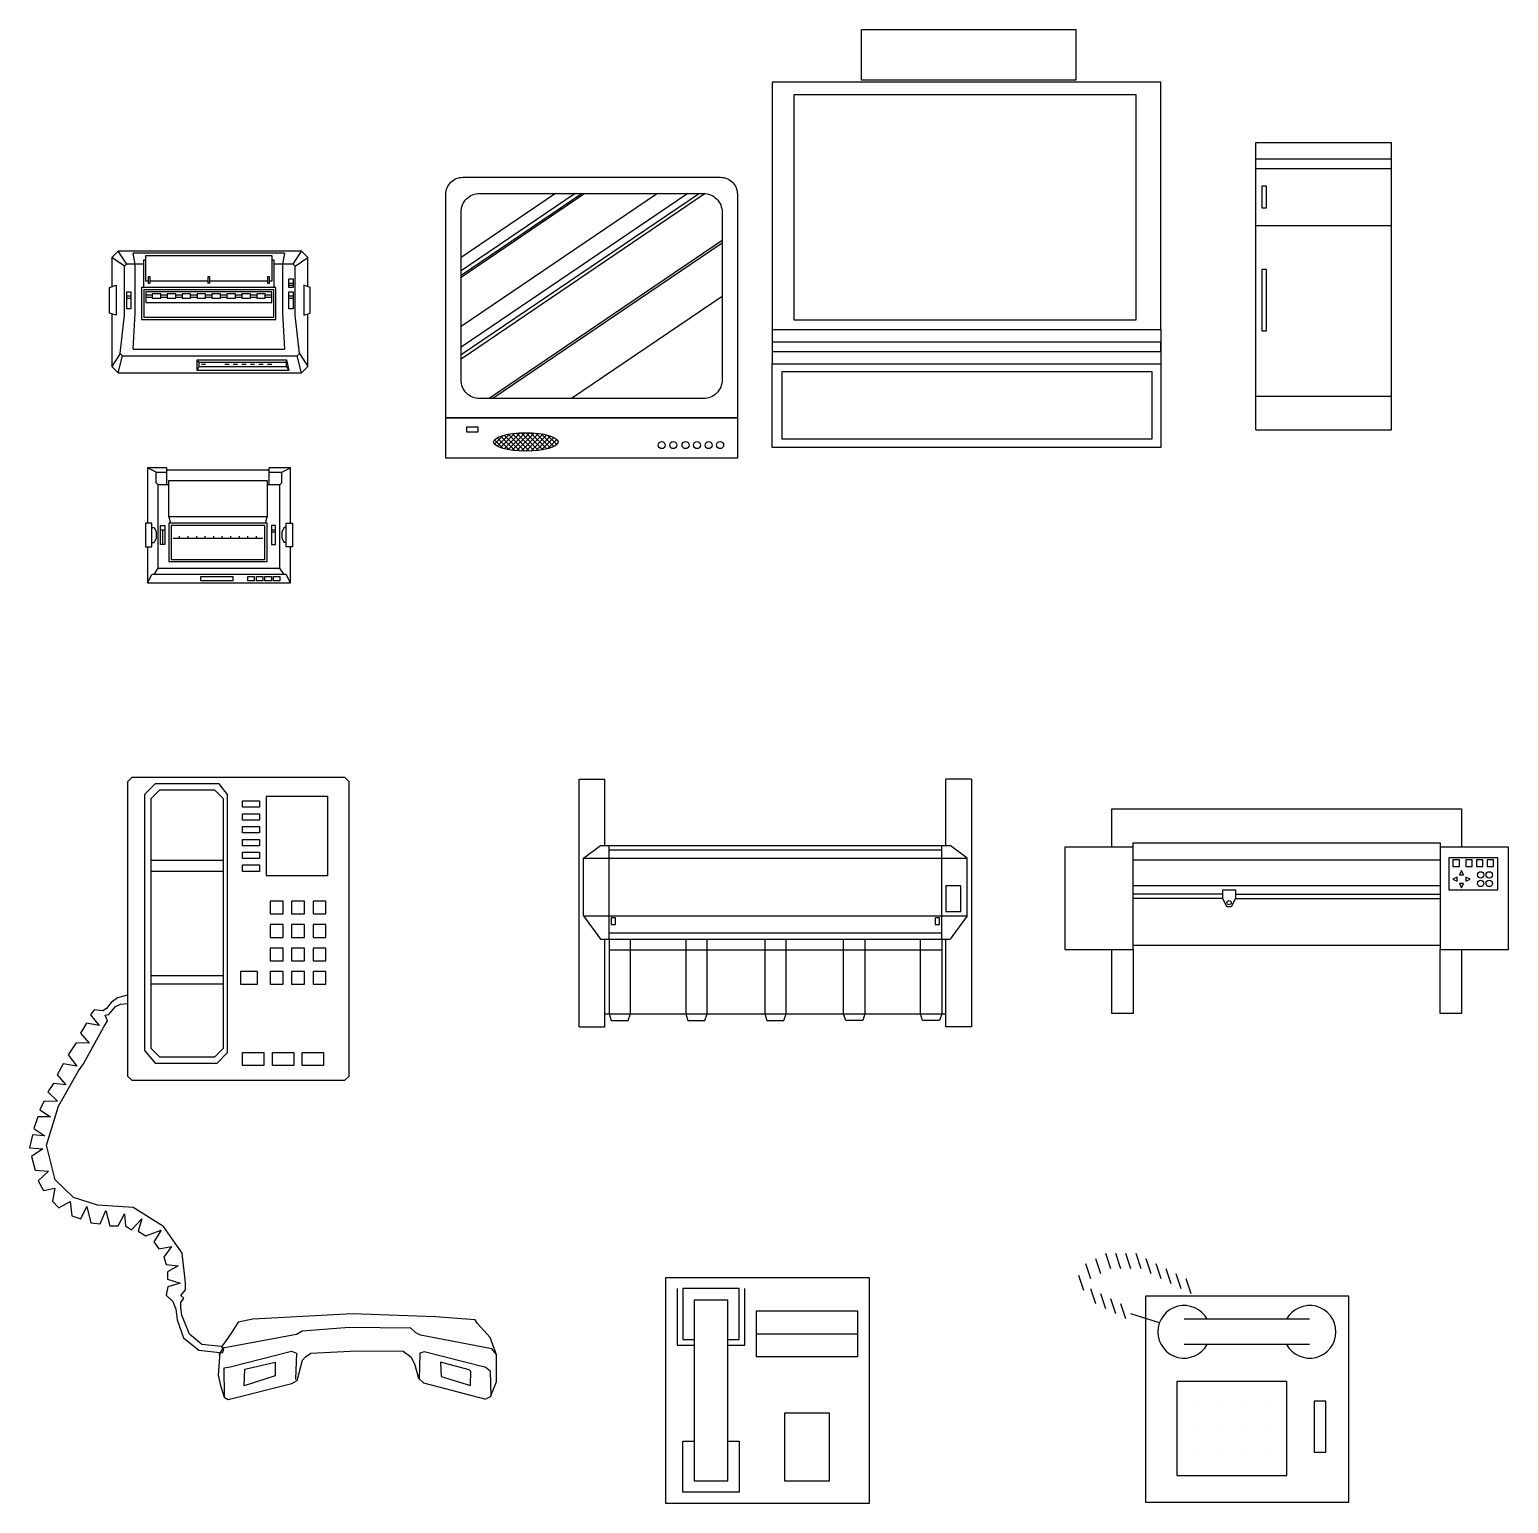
# Model space of a CAD drawing. Header units: millimetres. Extents: x 1474 to 2240, y 2278 to 2630.
# Drawn here: x 2229.889 to 2232.071, y 2606.579 to 2608.752 of the extents above; entities that cross this region are included whole.
import ezdxf

# ---------------------------------------------------------------- set-up
doc = ezdxf.new("R2010")
doc.units = ezdxf.units.MM
for name, color, linetype in [('2D', 7, 'Continuous'), ('JIAJU', 162, 'Continuous'), ('XS', 1, 'Continuous'), ('家居', 4, 'Continuous')]:
    doc.layers.add(name, color=color, linetype=linetype)

# ---------------------------------------------------------------- blocks, each defined once
blk = doc.blocks.new('王18')
at = {"layer": '家居', "color": 6}
for p, q in [((-758.1, -241.5), (-761.3, -244.6)), ((-761.3, -244.6), (-761.3, -461.7)), ((-600.9, -241.5), (-758.1, -241.5)), ((-740.8, -246.2), (-748.7, -254.1)), ((-693.6, -246.2), (-740.8, -246.2)), ((-687.4, -254.1), (-693.6, -246.2)), ((-597.7, -244.6), (-600.9, -241.5)), ((-597.7, -461.7), (-597.7, -244.6)), ((-748.7, -254.1), (-748.7, -442.8)), ((-737.7, -250.9), (-744, -257.2)), ((-744, -257.2), (-744, -441.2)), ((-696.8, -250.9), (-737.7, -250.9)), ((-690.5, -257.2), (-696.8, -250.9)), ((-690.5, -441.2), (-690.5, -257.2)), ((-687.4, -444.4), (-687.4, -254.1)), ((-676.3, -258.8), (-663.8, -258.8)), ((-676.3, -263.5), (-676.3, -258.8)), ((-663.8, -258.8), (-663.8, -263.5)), ((-613.4, -255.6), (-659, -255.6)), ((-659, -255.6), (-659, -313.8)), ((-613.4, -313.8), (-613.4, -255.6)), ((-663.8, -263.5), (-676.3, -263.5)), ((-676.3, -268.2), (-663.8, -268.2)), ((-676.3, -272.9), (-676.3, -268.2)), ((-663.8, -268.2), (-663.8, -272.9)), ((-663.8, -272.9), (-676.3, -272.9)), ((-676.3, -277.7), (-663.8, -277.7)), ((-676.3, -282.4), (-676.3, -277.7)), ((-663.8, -282.4), (-676.3, -282.4)), ((-663.8, -277.7), (-663.8, -282.4)), ((-676.3, -291.8), (-676.3, -287.1)), ((-676.3, -287.1), (-663.8, -287.1)), ((-663.8, -291.8), (-676.3, -291.8)), ((-663.8, -287.1), (-663.8, -291.8)), ((-690.5, -302.8), (-744, -302.8)), ((-676.3, -296.5), (-663.8, -296.5)), ((-676.3, -301.2), (-676.3, -296.5)), ((-663.8, -301.2), (-676.3, -301.2)), ((-663.8, -296.5), (-663.8, -301.2)), ((-690.5, -310.7), (-744, -310.7)), ((-676.3, -310.7), (-676.3, -306)), ((-676.3, -306), (-663.8, -306)), ((-663.8, -310.7), (-676.3, -310.7)), ((-663.8, -306), (-663.8, -310.7)), ((-659, -313.8), (-613.4, -313.8)), ((-646.5, -332.7), (-655.9, -332.7)), ((-655.9, -332.7), (-655.9, -342.1)), ((-646.5, -342.1), (-646.5, -332.7)), ((-630.7, -332.7), (-640.2, -332.7)), ((-640.2, -332.7), (-640.2, -342.1)), ((-630.7, -342.1), (-630.7, -332.7)), ((-615, -332.7), (-624.4, -332.7)), ((-624.4, -332.7), (-624.4, -342.1)), ((-615, -342.1), (-615, -332.7)), ((-655.9, -342.1), (-646.5, -342.1)), ((-640.2, -342.1), (-630.7, -342.1)), ((-624.4, -342.1), (-615, -342.1)), ((-646.5, -350), (-655.9, -350)), ((-655.9, -350), (-655.9, -359.4)), ((-655.9, -359.4), (-646.5, -359.4)), ((-646.5, -359.4), (-646.5, -350)), ((-630.7, -350), (-640.2, -350)), ((-640.2, -350), (-640.2, -359.4)), ((-640.2, -359.4), (-630.7, -359.4)), ((-630.7, -359.4), (-630.7, -350)), ((-615, -350), (-624.4, -350)), ((-624.4, -350), (-624.4, -359.4)), ((-624.4, -359.4), (-615, -359.4)), ((-615, -359.4), (-615, -350)), ((-646.5, -367.3), (-655.9, -367.3)), ((-655.9, -367.3), (-655.9, -376.7)), ((-646.5, -376.7), (-646.5, -367.3)), ((-630.7, -367.3), (-640.2, -367.3)), ((-640.2, -367.3), (-640.2, -376.7)), ((-630.7, -376.7), (-630.7, -367.3)), ((-615, -367.3), (-624.4, -367.3)), ((-624.4, -367.3), (-624.4, -376.7)), ((-615, -376.7), (-615, -367.3)), ((-655.9, -376.7), (-646.5, -376.7)), ((-640.2, -376.7), (-630.7, -376.7)), ((-624.4, -376.7), (-615, -376.7)), ((-690.5, -387.7), (-744, -387.7)), ((-665.3, -384.6), (-677.9, -384.6)), ((-677.9, -384.6), (-677.9, -394)), ((-665.3, -394), (-665.3, -384.6)), ((-646.5, -384.6), (-655.9, -384.6)), ((-655.9, -384.6), (-655.9, -394)), ((-646.5, -394), (-646.5, -384.6)), ((-630.7, -384.6), (-640.2, -384.6)), ((-640.2, -384.6), (-640.2, -394)), ((-630.7, -394), (-630.7, -384.6)), ((-615, -384.6), (-624.4, -384.6)), ((-624.4, -384.6), (-624.4, -394)), ((-615, -394), (-615, -384.6)), ((-761.3, -401.9), (-768.6, -404)), ((-690.5, -394), (-744, -394)), ((-677.9, -394), (-665.3, -394)), ((-655.9, -394), (-646.5, -394)), ((-640.2, -394), (-630.7, -394)), ((-624.4, -394), (-615, -394)), ((-785.8, -412.8), (-788.5, -416.5)), ((-779.4, -413.5), (-785.8, -412.8)), ((-776.7, -411.8), (-779.4, -413.5)), ((-773.3, -407.4), (-776.7, -411.8)), ((-775, -416.2), (-770.2, -410.4)), ((-768.6, -404), (-773.3, -407.4)), ((-770.2, -410.4), (-766.5, -408.7)), ((-766.5, -408.7), (-761.3, -408.2)), ((-791.5, -422.6), (-795.9, -430)), ((-793.6, -452.7), (-778.7, -425.3)), ((-782.1, -424.3), (-791.5, -422.6)), ((-788.5, -416.5), (-782.1, -424.3)), ((-778.7, -425.3), (-776, -420.9)), ((-777.7, -416.8), (-775, -416.2)), ((-776, -420.9), (-777.7, -416.8)), ((-795.9, -430), (-789.5, -437.5)), ((-799, -437.1), (-805.1, -445.9)), ((-805.1, -445.9), (-798.6, -454.4)), ((-789.5, -437.5), (-799, -437.1)), ((-748.7, -442.8), (-740.8, -452.2)), ((-744, -441.2), (-737.7, -447.5)), ((-696.8, -447.5), (-690.5, -441.2)), ((-695.2, -452.2), (-687.4, -444.4)), ((-676.3, -444.4), (-660.6, -444.4)), ((-676.3, -453.8), (-676.3, -444.4)), ((-660.6, -444.4), (-660.6, -453.8)), ((-654.3, -453.8), (-654.3, -444.4)), ((-654.3, -444.4), (-638.6, -444.4)), ((-638.6, -444.4), (-638.6, -453.8)), ((-632.3, -453.8), (-632.3, -444.4)), ((-632.3, -444.4), (-616.6, -444.4)), ((-616.6, -444.4), (-616.6, -453.8)), ((-808.8, -452.7), (-813.2, -460.8)), ((-812.2, -483.8), (-797.3, -457.8)), ((-798.6, -454.4), (-808.8, -452.7)), ((-797.3, -457.8), (-793.6, -452.7)), ((-740.8, -452.2), (-695.2, -452.2)), ((-737.7, -447.5), (-696.8, -447.5)), ((-660.6, -453.8), (-676.3, -453.8)), ((-638.6, -453.8), (-654.3, -453.8)), ((-616.6, -453.8), (-632.3, -453.8)), ((-815.9, -467.2), (-819.9, -473.3)), ((-806.7, -468.2), (-815.9, -467.2)), ((-813.2, -460.8), (-806.7, -468.2)), ((-761.3, -461.7), (-758.1, -464.8)), ((-758.1, -464.8), (-600.9, -464.8)), ((-600.9, -464.8), (-597.7, -461.7)), ((-819.9, -473.3), (-812.8, -480.1)), ((-823, -480.4), (-826, -486.5)), ((-826, -486.5), (-817.9, -491.6)), ((-812.8, -480.1), (-823, -480.4)), ((-820.9, -512.5), (-812.2, -483.8)), ((-827.4, -491.6), (-830.4, -500.4)), ((-830.4, -500.4), (-822.3, -505.8)), ((-817.9, -491.6), (-827.4, -491.6)), ((-831.4, -505.1), (-833.4, -514.6)), ((-822.3, -505.8), (-831.4, -505.1)), ((-814.5, -538.2), (-820.9, -512.5)), ((-833.4, -514.6), (-823.6, -515.2)), ((-823.6, -515.2), (-832.1, -521)), ((-832.1, -521), (-829.4, -531.1)), ((-829.4, -531.1), (-819.6, -531.8)), ((-819.6, -531.8), (-827, -538.9)), ((-827, -538.9), (-823.3, -546)), ((-823.3, -546), (-814.9, -544.3)), ((-814.9, -544.3), (-816.5, -553.8)), ((-801, -551.1), (-814.5, -538.2)), ((-816.5, -553.8), (-811.8, -558.9)), ((-811.8, -558.9), (-803.4, -554.1)), ((-803.4, -554.1), (-802.4, -564.6)), ((-783.4, -556.8), (-801, -551.1)), ((-802.4, -564.6), (-795.6, -567)), ((-795.6, -567), (-791.2, -557.9)), ((-791.2, -557.9), (-788.2, -570)), ((-757.1, -558.5), (-783.4, -556.8)), ((-781.4, -570.7), (-777.3, -560.9)), ((-777.3, -560.9), (-774.3, -572.1)), ((-768.2, -572.1), (-763.5, -563.3)), ((-763.5, -563.3), (-762.8, -572.1)), ((-758.4, -575.1), (-750.6, -567)), ((-734.8, -572.7), (-757.1, -558.5)), ((-750.6, -567), (-753.4, -576.1)), ((-788.2, -570), (-781.4, -570.7)), ((-774.3, -572.1), (-768.2, -572.1)), ((-762.8, -572.1), (-758.4, -575.1)), ((-753.4, -576.1), (-747.6, -579.5)), ((-747.6, -579.5), (-736.5, -575.4)), ((-736.5, -575.4), (-741.9, -583.9)), ((-720.9, -592.3), (-734.8, -572.7)), ((-741.9, -583.9), (-738.1, -589)), ((-738.1, -589), (-728.7, -587.3)), ((-728.7, -587.3), (-734.4, -595.1)), ((-734.4, -595.1), (-732.7, -600.5)), ((-718.5, -614), (-720.9, -592.3)), ((-732.7, -600.5), (-723.9, -601.5)), ((-723.9, -601.5), (-731.7, -605.9)), ((-731.7, -605.9), (-731.7, -611.3)), ((-731.4, -617), (-732.7, -623.1)), ((-731.7, -611.3), (-722.3, -614.3)), ((-722.3, -614.3), (-731.4, -617)), ((-721.9, -623.5), (-718.5, -619.4)), ((-718.5, -619.4), (-718.5, -614)), ((-732.7, -623.1), (-727.7, -627.9)), ((-727.7, -627.9), (-725.6, -633.6)), ((-719.6, -625.5), (-721.9, -623.5)), ((-721.9, -628.5), (-719.6, -625.5)), ((-721.9, -632.2), (-721.9, -628.5)), ((-721.2, -638), (-721.9, -632.2)), ((-725.6, -633.6), (-724.6, -641.4)), ((-724.6, -641.4), (-719.9, -654.6)), ((-715.5, -651.9), (-721.2, -638)), ((-679.5, -643.1), (-684.3, -650.6)), ((-668.9, -640.9), (-679.5, -643.1)), ((-650.1, -640), (-668.9, -640.9)), ((-595.6, -637), (-650.1, -640)), ((-534.2, -639.2), (-595.6, -637)), ((-504.8, -641.4), (-534.2, -639.2)), ((-503, -644), (-504.8, -641.4)), ((-706.4, -659.6), (-715.5, -651.9)), ((-636.5, -652.3), (-690.9, -662.4)), ((-684.3, -650.6), (-689.1, -657.6)), ((-632.5, -649.7), (-636.5, -652.3)), ((-597.4, -647.1), (-632.5, -649.7)), ((-552.2, -647.5), (-597.4, -647.1)), ((-548.7, -651), (-552.2, -647.5)), ((-545.2, -652.8), (-548.7, -651)), ((-492.5, -662.9), (-545.2, -652.8)), ((-493.8, -654.5), (-503, -644)), ((-719.9, -654.6), (-708.7, -663.7)), ((-708.7, -663.7), (-690.8, -665.7)), ((-692.2, -661), (-706.4, -659.6)), ((-690.9, -662.4), (-693.9, -667.3)), ((-689.1, -657.6), (-692.2, -661.6)), ((-690.2, -662.7), (-692.2, -661)), ((-690.8, -665.7), (-690.2, -662.7)), ((-685.6, -676), (-640.4, -664.6)), ((-640.4, -664.6), (-636.5, -665.9)), ((-625.9, -665.9), (-592.1, -664.2)), ((-592.1, -664.2), (-557.9, -664.6)), ((-557.9, -664.6), (-552.2, -668.6)), ((-542.5, -665.1), (-545.6, -665.9)), ((-496.9, -676.5), (-542.5, -665.1)), ((-489, -667.3), (-493.8, -654.5)), ((-489.4, -666.8), (-492.5, -662.9)), ((-693.1, -665.5), (-694.4, -682.2)), ((-690, -676.9), (-685.6, -676)), ((-674.6, -677.8), (-652.3, -672.5)), ((-652.3, -672.5), (-652.3, -682.6)), ((-636.5, -665.9), (-637.3, -685.3)), ((-636, -686.1), (-632.1, -671.2)), ((-632.1, -671.2), (-629.9, -668.6)), ((-629.9, -668.6), (-625.9, -665.9)), ((-552.2, -668.6), (-549.6, -673.9)), ((-549.6, -673.9), (-546.5, -684.4)), ((-545.6, -665.9), (-546.1, -685.3)), ((-509.2, -678.2), (-530.3, -672.5)), ((-530.3, -672.5), (-529.8, -683.1)), ((-489, -687), (-489, -667.3)), ((-694.4, -682.2), (-692.6, -689.7)), ((-689.6, -698), (-690, -676.9)), ((-675.1, -690.1), (-674.6, -677.8)), ((-652.3, -682.6), (-675.1, -690.1)), ((-640, -688.3), (-636, -686.1)), ((-546.5, -684.4), (-543, -687.9)), ((-529.8, -683.1), (-508.3, -689.7)), ((-507.9, -679.6), (-509.2, -678.2)), ((-508.3, -689.7), (-507.9, -679.6)), ((-493.4, -679.6), (-496.9, -676.5)), ((-493, -698), (-493.4, -679.6)), ((-493.4, -698), (-489, -687)), ((-692.6, -689.7), (-690, -698.4)), ((-686.9, -700.2), (-640, -688.3)), ((-543, -687.9), (-496.9, -699.8)), ((-496.5, -699.3), (-493.4, -698)), ((-690, -698.4), (-686.9, -700.2))]:
    blk.add_line(p, q, dxfattribs=at)
blk = doc.blocks.new('A$C74CB3EF8')
at = {"color": 1}
for p, q in [((263.4, 1232.6), (895.4, 1232.6)), ((263.4, 1083.2), (263.4, 1232.6)), ((895.4, 1232.6), (895.4, 1083.2)), ((0, 1077.5), (0, 348)), ((1146.2, 1077.5), (0, 1077.5)), ((895.4, 1083.2), (263.4, 1083.2)), ((1146.2, 348), (1146.2, 1077.5)), ((0, 348), (1146.2, 348)), ((0, 348), (0, 246.4)), ((1146.2, 311), (0, 311)), ((0, 311), (0, 283.3)), ((1146.2, 348), (1146.2, 246.4)), ((1146.2, 283.3), (1146.2, 311)), ((0, 283.3), (1146.2, 283.3)), ((0, 246.4), (1146.2, 246.4)), ((0, 0), (0, 246.4)), ((1146.2, 246.4), (1146.2, 0)), ((1146.2, 0), (0, 0))]:
    blk.add_line(p, q, dxfattribs=at)
at = {"color": 8}
for p, q in [((64.7, 375.7), (64.7, 1040.6)), ((64.7, 1040.6), (1072.3, 1040.6)), ((1072.3, 1040.6), (1072.3, 375.7)), ((1072.3, 375.7), (64.7, 375.7)), ((29, 224.5), (1119.6, 224.5)), ((29, 24.2), (29, 224.5)), ((1119.6, 224.5), (1119.6, 24.2)), ((1119.6, 24.2), (29, 24.2))]:
    blk.add_line(p, q, dxfattribs=at)
blk = doc.blocks.new('王13')
at = {"layer": '家居'}
for p, q in [((-1572.1, 184.9), (-1591, 166)), ((-1031.1, 184.9), (-1572.1, 184.9)), ((-1546.9, 147.1), (-1572.1, 184.9)), ((-1081.4, 178.6), (-1528.1, 178.6)), ((-1521.8, 147.1), (-1528.1, 178.6)), ((-1081.4, 178.6), (-1087.7, 147.1)), ((-1056.2, 147.1), (-1031.1, 184.9)), ((-1031.1, 184.9), (-1012.2, 166)), ((-1553.2, 140.8), (-1591, 166)), ((-1591, 166), (-1591, 80)), ((-1546.9, 147.1), (-1553.2, 140.8)), ((-1553.2, -3.8), (-1553.2, 140.8)), ((-1496.6, 147.1), (-1546.9, 147.1)), ((-1521.8, 2.4), (-1521.8, 147.1)), ((-1496.6, 159.7), (-1490.3, 159.7)), ((-1496.6, 77.9), (-1496.6, 159.7)), ((-1119.1, 159.7), (-1112.9, 159.7)), ((-1112.9, 159.7), (-1112.9, 77.9)), ((-1056.2, 147.1), (-1112.9, 147.1)), ((-1087.7, 147.1), (-1087.7, 2.4)), ((-1056.2, 147.1), (-1049.9, 140.8)), ((-1049.9, 140.8), (-1012.2, 166)), ((-1049.9, -3.8), (-1049.9, 140.8)), ((-1012.2, 80), (-1012.2, 166)), ((-1597.3, 77.9), (-1578.4, 84.2)), ((-1597.3, 2.4), (-1597.3, 77.9)), ((-1578.4, 84.2), (-1578.4, -3.8)), ((-1106.6, 77.9), (-1502.9, 77.9)), ((-1502.9, 77.9), (-1502.9, -16.4)), ((-1119.1, 65.4), (-1490.3, 65.4)), ((-1490.3, 65.4), (-1490.3, 33.9)), ((-1119.1, 33.9), (-1119.1, 65.4)), ((-1106.6, -16.4), (-1106.6, 77.9)), ((-1005.9, 77.9), (-1024.8, 84.2)), ((-1024.8, 84.2), (-1024.8, -3.8)), ((-1005.9, 2.4), (-1005.9, 77.9)), ((-1578.4, -3.8), (-1597.3, 2.4)), ((-1591, 0.3), (-1591, -154.8)), ((-1528.1, -104.5), (-1521.8, 2.4)), ((-1490.3, 33.9), (-1119.1, 33.9)), ((-1087.7, 2.4), (-1081.4, -104.5)), ((-1024.8, -3.8), (-1005.9, 2.4)), ((-1012.2, -154.8), (-1012.2, 0.3)), ((-1565.8, -117.1), (-1553.2, -3.8)), ((-1502.9, -16.4), (-1106.6, -16.4)), ((-1037.4, -117.1), (-1049.9, -3.8)), ((-1565.8, -117.1), (-1591, -154.8)), ((-1572.1, -173.7), (-1559.5, -123.4)), ((-1565.8, -117.1), (-1559.5, -123.4)), ((-1559.5, -123.4), (-1043.7, -123.4)), ((-1528.1, -104.5), (-1081.4, -104.5)), ((-1037.4, -117.1), (-1043.7, -123.4)), ((-1031.1, -173.7), (-1043.7, -123.4)), ((-1037.4, -117.1), (-1012.2, -154.8)), ((-1572.1, -173.7), (-1591, -154.8)), ((-1572.1, -173.7), (-1031.1, -173.7)), ((-1339.3, -167.4), (-1339.3, -136)), ((-1339.3, -136), (-1075.1, -136)), ((-1068.8, -167.4), (-1339.3, -167.4)), ((-1075.1, -136), (-1068.8, -167.4)), ((-1031.1, -173.7), (-1012.2, -154.8))]:
    blk.add_line(p, q, dxfattribs=at)
at = {"layer": '家居', "color": 6}
for p, q in [((-1490.3, 172.3), (-1119.1, 172.3)), ((-1490.3, 96.8), (-1490.3, 172.3)), ((-1119.1, 172.3), (-1119.1, 96.8)), ((-1484, 96.8), (-1490.3, 96.8)), ((-1477.7, 109.4), (-1484, 109.4)), ((-1484, 109.4), (-1484, 90.5)), ((-1484, 90.5), (-1477.7, 90.5)), ((-1477.7, 90.5), (-1477.7, 109.4)), ((-1307.9, 96.8), (-1477.7, 96.8)), ((-1301.6, 109.4), (-1307.9, 109.4)), ((-1307.9, 109.4), (-1307.9, 90.5)), ((-1301.6, 90.5), (-1307.9, 90.5)), ((-1301.6, 90.5), (-1301.6, 109.4)), ((-1131.7, 96.8), (-1301.6, 96.8)), ((-1125.4, 109.4), (-1131.7, 109.4)), ((-1131.7, 109.4), (-1131.7, 90.5)), ((-1131.7, 90.5), (-1125.4, 90.5)), ((-1125.4, 90.5), (-1125.4, 109.4)), ((-1119.1, 96.8), (-1125.4, 96.8)), ((-1068.8, 103.1), (-1056.2, 103.1)), ((-1068.8, 77.9), (-1068.8, 103.1)), ((-1068.8, 90.5), (-1056.2, 90.5)), ((-1056.2, 103.1), (-1056.2, 77.9)), ((-1546.9, 65.4), (-1534.4, 65.4)), ((-1546.9, 15), (-1546.9, 65.4)), ((-1546.9, 52.8), (-1534.4, 52.8)), ((-1546.9, 46.5), (-1534.4, 46.5)), ((-1534.4, 65.4), (-1534.4, 15)), ((-1496.6, 71.6), (-1112.9, 71.6)), ((-1496.6, 71.6), (-1496.6, -10.1)), ((-1490.3, 55.9), (-1471.4, 55.9)), ((-1490.3, 49.6), (-1471.4, 49.6)), ((-1446.3, 59.1), (-1471.4, 59.1)), ((-1471.4, 59.1), (-1471.4, 46.5)), ((-1471.4, 46.5), (-1446.3, 46.5)), ((-1446.3, 46.5), (-1446.3, 59.1)), ((-1446.3, 55.9), (-1427.4, 55.9)), ((-1446.3, 49.6), (-1427.4, 49.6)), ((-1427.4, 59.1), (-1427.4, 46.5)), ((-1402.2, 59.1), (-1427.4, 59.1)), ((-1427.4, 46.5), (-1402.2, 46.5)), ((-1402.2, 46.5), (-1402.2, 59.1)), ((-1402.2, 55.9), (-1383.4, 55.9)), ((-1402.2, 49.6), (-1383.4, 49.6)), ((-1358.2, 59.1), (-1383.4, 59.1)), ((-1383.4, 59.1), (-1383.4, 46.5)), ((-1383.4, 46.5), (-1358.2, 46.5)), ((-1358.2, 46.5), (-1358.2, 59.1)), ((-1358.2, 55.9), (-1339.3, 55.9)), ((-1358.2, 49.6), (-1339.3, 49.6)), ((-1314.2, 59.1), (-1339.3, 59.1)), ((-1339.3, 59.1), (-1339.3, 46.5)), ((-1339.3, 46.5), (-1314.2, 46.5)), ((-1314.2, 46.5), (-1314.2, 59.1)), ((-1314.2, 55.9), (-1295.3, 55.9)), ((-1314.2, 49.6), (-1295.3, 49.6)), ((-1270.1, 59.1), (-1295.3, 59.1)), ((-1295.3, 59.1), (-1295.3, 46.5)), ((-1295.3, 46.5), (-1270.1, 46.5)), ((-1270.1, 46.5), (-1270.1, 59.1)), ((-1270.1, 55.9), (-1251.3, 55.9)), ((-1270.1, 49.6), (-1251.3, 49.6)), ((-1226.1, 59.1), (-1251.3, 59.1)), ((-1251.3, 59.1), (-1251.3, 46.5)), ((-1251.3, 46.5), (-1226.1, 46.5)), ((-1226.1, 46.5), (-1226.1, 59.1)), ((-1226.1, 55.9), (-1207.2, 55.9)), ((-1226.1, 49.6), (-1207.2, 49.6)), ((-1182.1, 59.1), (-1207.2, 59.1)), ((-1207.2, 59.1), (-1207.2, 46.5)), ((-1207.2, 46.5), (-1182.1, 46.5)), ((-1182.1, 46.5), (-1182.1, 59.1)), ((-1182.1, 55.9), (-1163.2, 55.9)), ((-1182.1, 49.6), (-1163.2, 49.6)), ((-1163.2, 59.1), (-1163.2, 46.5)), ((-1138, 59.1), (-1163.2, 59.1)), ((-1163.2, 46.5), (-1138, 46.5)), ((-1138, 46.5), (-1138, 59.1)), ((-1138, 55.9), (-1119.1, 55.9)), ((-1138, 49.6), (-1119.1, 49.6)), ((-1112.9, -10.1), (-1112.9, 71.6)), ((-1068.8, 84.2), (-1056.2, 84.2)), ((-1056.2, 77.9), (-1068.8, 77.9)), ((-1068.8, 65.4), (-1056.2, 65.4)), ((-1068.8, 15), (-1068.8, 65.4)), ((-1068.8, 52.8), (-1056.2, 52.8)), ((-1068.8, 46.5), (-1056.2, 46.5)), ((-1056.2, 65.4), (-1056.2, 15)), ((-1534.4, 15), (-1546.9, 15)), ((-1056.2, 15), (-1068.8, 15)), ((-1496.6, -10.1), (-1112.9, -10.1)), ((-1333, -142.3), (-1339.3, -136)), ((-1339.3, -167.4), (-1333, -154.8)), ((-1333, -154.8), (-1333, -142.3)), ((-1333, -142.3), (-1075.1, -142.3)), ((-1333, -154.8), (-1075.1, -154.8)), ((-1326.7, -148.5), (-1314.2, -148.5)), ((-1257.5, -148.5), (-1245, -148.5)), ((-1232.4, -148.5), (-1219.8, -148.5)), ((-1207.2, -148.5), (-1194.6, -148.5)), ((-1182.1, -148.5), (-1169.5, -148.5)), ((-1156.9, -148.5), (-1144.3, -148.5)), ((-1131.7, -148.5), (-1119.1, -148.5)), ((-1075.1, -154.8), (-1075.1, -136)), ((-1075.1, -154.8), (-1068.8, -167.4))]:
    blk.add_line(p, q, dxfattribs=at)
blk = doc.blocks.new('A$C732A34EA')
at = {"ltscale": 0.2}
h = blk.add_hatch(dxfattribs=at)
h.set_pattern_fill('ANSI37', color=8, scale=80, style=0)
h.set_pattern_definition([(45, (-69262.845, 14075.649), (-7.0710678, 7.0710678), []), (135, (-69262.845, 14075.649), (-7.0710678, -7.0710678), [])])
edge = h.paths.add_edge_path()
edge.add_ellipse((235.9, 47.9), major_axis=(-95, 0), ratio=0.285544, start_angle=0, end_angle=360)
at = {"color": 8, "ltscale": 0.2}
for p, q in [((747.8, 780.8), (45, 304.6)), ((714.1, 780.8), (45, 327.4)), ((623.9, 780.8), (45, 388.5)), ((410.5, 780.8), (45, 533.1)), ((402.4, 780.8), (45, 538.6)), ((381.5, 780.8), (45, 552.8)), ((323.6, 780.8), (45, 592)), ((765.3, 780.5), (45, 292.5)), ((815, 641.7), (127.4, 175.8)), ((815, 634), (138.7, 175.8)), ((815, 476.7), (370.9, 175.8))]:
    blk.add_line(p, q, dxfattribs=at)
at = {"color": 1}
for p, q in [((0, 118.5), (856.5, 118.5)), ((0, 0), (0, 118.5)), ((860, 118.5), (860, 0)), ((860, 0), (0, 0))]:
    blk.add_line(p, q, dxfattribs=at)
for points in [[(50, 828.5), (810, 828.5, -0.414214), (860, 778.5), (860, 118.5), (0, 118.5), (0, 778.5, -0.414214)], [(100, 780.8), (760, 780.8, -0.414214), (815, 725.8), (815, 230.8, -0.414214), (760, 175.8), (100, 175.8, -0.414214), (45, 230.8), (45, 725.8, -0.414214)]]:
    blk.add_lwpolyline(points, format="xyb", close=True, dxfattribs=at)
blk.add_lwpolyline([(62.4, 92.9), (94.5, 92.9), (94.5, 76.9), (62.4, 76.9)], close=True, dxfattribs=at)
at = {"color": 1, "ltscale": 0.2}
for centre in [(636.9, 38.6), (670.9, 38.6), (707.1, 38.6), (741.1, 38.6), (775.1, 38.6), (809.1, 38.6)]:
    blk.add_circle(centre, 10.4, dxfattribs=at)
blk.add_ellipse((235.9, 47.9), major_axis=(-95, 0), ratio=0.285544, dxfattribs=at)
blk = doc.blocks.new('王14')
at = {"layer": '家居', "color": 2}
for p, q in [((-999.4, 759.4), (-999.4, 1489.2)), ((-999.4, 1489.2), (-924, 1489.2)), ((-924, 1294.1), (-924, 1489.2)), ((158.1, 1489.2), (82.6, 1489.2)), ((82.6, 1294.1), (82.6, 1489.2)), ((158.1, 1489.2), (158.1, 759.4)), ((-986.9, 1256.4), (-936.5, 1294.1)), ((-936.5, 1294.1), (95.2, 1294.1)), ((-911.4, 1017.3), (-911.4, 1294.1)), ((70, 1017.3), (70, 1294.1)), ((145.5, 1256.4), (95.2, 1294.1)), ((-986.9, 1256.4), (145.5, 1256.4)), ((-986.9, 1086.5), (-986.9, 1256.4)), ((145.5, 1086.5), (145.5, 1256.4)), ((-986.9, 1086.5), (145.5, 1086.5)), ((-986.9, 1086.5), (-936.5, 1017.3)), ((145.5, 1086.5), (95.2, 1017.3)), ((-936.5, 1017.3), (95.2, 1017.3)), ((-924, 759.4), (-924, 1017.3)), ((-911.4, 1017.3), (-911.4, 797.1)), ((-848.5, 797.1), (-848.5, 1017.3)), ((-684.9, 1017.3), (-684.9, 797.1)), ((-622, 797.1), (-622, 1017.3)), ((-452.1, 1017.3), (-452.1, 797.1)), ((-389.2, 797.1), (-389.2, 1017.3)), ((-219.4, 797.1), (-219.4, 1017.3)), ((-156.4, 1017.3), (-156.4, 797.1)), ((7.1, 797.1), (7.1, 1017.3)), ((70, 1017.3), (70, 797.1)), ((82.6, 759.4), (82.6, 1017.3)), ((-911.4, 985.9), (70, 985.9)), ((-924, 797.1), (82.6, 797.1)), ((-911.4, 797.1), (-905.1, 778.3)), ((-854.7, 778.3), (-848.5, 797.1)), ((-684.9, 797.1), (-678.6, 778.3)), ((-628.3, 778.3), (-622, 797.1)), ((-452.1, 797.1), (-445.8, 778.3)), ((-395.5, 778.3), (-389.2, 797.1)), ((-213.1, 778.3), (-219.4, 797.1)), ((-156.4, 797.1), (-162.7, 778.3)), ((13.4, 778.3), (7.1, 797.1)), ((70, 797.1), (63.7, 778.3)), ((-999.4, 759.4), (-924, 759.4)), ((-905.1, 778.3), (-854.7, 778.3)), ((-678.6, 778.3), (-628.3, 778.3)), ((-445.8, 778.3), (-395.5, 778.3)), ((-162.7, 778.3), (-213.1, 778.3)), ((63.7, 778.3), (13.4, 778.3)), ((158.1, 759.4), (82.6, 759.4))]:
    blk.add_line(p, q, dxfattribs=at)
at = {"layer": '家居', "color": 6}
for p, q in [((-911.4, 1281.5), (70, 1281.5)), ((126.7, 1174.6), (82.6, 1174.6)), ((82.6, 1174.6), (82.6, 1099.1)), ((126.7, 1099.1), (126.7, 1174.6)), ((82.6, 1099.1), (126.7, 1099.1)), ((-892.5, 1080.2), (-905.1, 1080.2)), ((-905.1, 1080.2), (-905.1, 1061.4)), ((-905.1, 1061.4), (-892.5, 1061.4)), ((-892.5, 1061.4), (-892.5, 1080.2)), ((63.7, 1080.2), (51.2, 1080.2)), ((51.2, 1080.2), (51.2, 1061.4)), ((51.2, 1061.4), (63.7, 1061.4)), ((63.7, 1061.4), (63.7, 1080.2)), ((-911.4, 1036.2), (70, 1036.2))]:
    blk.add_line(p, q, dxfattribs=at)
blk = doc.blocks.new('王15')
at = {"layer": '家居', "color": 2}
for p, q in [((-200.1, 386.2), (831.7, 386.2)), ((-200.1, 272.9), (-200.1, 386.2)), ((831.7, 386.2), (831.7, 272.9)), ((-338.5, 272.9), (-338.5, -29.1)), ((-137.2, 272.9), (-338.5, 272.9)), ((-137.2, 285.5), (768.7, 285.5)), ((-137.2, 272.9), (-137.2, 285.5)), ((-137.2, -29.1), (-137.2, 272.9)), ((768.7, 285.5), (768.7, 272.9)), ((768.7, 272.9), (768.7, -29.1)), ((970.1, 272.9), (768.7, 272.9)), ((970.1, -29.1), (970.1, 272.9)), ((-137.2, 235.2), (768.7, 235.2)), ((-137.2, 159.7), (768.7, 159.7)), ((127.1, 121.9), (-137.2, 121.9)), ((164.8, 121.9), (768.7, 121.9)), ((-338.5, -29.1), (-137.2, -29.1)), ((-200.1, -217.8), (-200.1, -29.1)), ((-137.2, -16.5), (768.7, -16.5)), ((-137.2, -29.1), (-137.2, -217.8)), ((768.7, -217.8), (768.7, -29.1)), ((768.7, -29.1), (970.1, -29.1)), ((831.7, -29.1), (831.7, -217.8)), ((-137.2, -217.8), (-200.1, -217.8)), ((831.7, -217.8), (768.7, -217.8))]:
    blk.add_line(p, q, dxfattribs=at)
at = {"layer": '家居', "color": 6}
for p, q in [((793.9, 241.5), (793.9, 147.1)), ((938.6, 241.5), (793.9, 241.5)), ((806.5, 235.2), (806.5, 216.3)), ((825.4, 235.2), (806.5, 235.2)), ((825.4, 216.3), (825.4, 235.2)), ((844.2, 235.2), (844.2, 216.3)), ((863.1, 235.2), (844.2, 235.2)), ((863.1, 216.3), (863.1, 235.2)), ((875.7, 235.2), (875.7, 216.3)), ((894.6, 235.2), (875.7, 235.2)), ((894.6, 216.3), (894.6, 235.2)), ((907.1, 235.2), (907.1, 216.3)), ((926, 235.2), (907.1, 235.2)), ((926, 216.3), (926, 235.2)), ((938.6, 147.1), (938.6, 241.5)), ((806.5, 216.3), (825.4, 216.3)), ((819.1, 184.8), (806.5, 178.5)), ((806.5, 178.5), (819.1, 172.3)), ((819.1, 172.3), (819.1, 184.8)), ((831.7, 203.7), (825.4, 191.1)), ((825.4, 191.1), (837.9, 191.1)), ((837.9, 191.1), (831.7, 203.7)), ((844.2, 216.3), (863.1, 216.3)), ((856.8, 178.5), (844.2, 184.8)), ((844.2, 184.8), (844.2, 172.3)), ((844.2, 172.3), (856.8, 178.5)), ((875.7, 216.3), (894.6, 216.3)), ((907.1, 216.3), (926, 216.3)), ((127.1, 134.5), (-137.2, 134.5)), ((127.1, 121.9), (127.1, 147.1)), ((127.1, 147.1), (164.8, 147.1)), ((164.8, 147.1), (164.8, 121.9)), ((164.8, 134.5), (768.7, 134.5)), ((793.9, 147.1), (938.6, 147.1)), ((837.9, 166), (825.4, 166)), ((825.4, 166), (831.7, 153.4)), ((831.7, 153.4), (837.9, 166)), ((139.6, 96.8), (127.1, 121.9)), ((152.2, 96.8), (139.6, 96.8)), ((164.8, 121.9), (152.2, 96.8))]:
    blk.add_line(p, q, dxfattribs=at)
for centre, radius in [((888.3, 191.1), 9.44), ((888.3, 166), 9.44), ((913.4, 191.1), 9.44), ((913.4, 166), 9.44), ((145.9, 109.3), 6.29)]:
    blk.add_circle(centre, radius, dxfattribs=at)
blk = doc.blocks.new('A$C5B2664DD')
at = {"layer": 'JIAJU', "linetype": 'Continuous'}
for p, q in [((0, 0), (0, 848)), ((400, 0), (400, 848))]:
    blk.add_line(p, q, dxfattribs=at)
at = {"layer": 'JIAJU'}
for p, q in [((0, 848), (400, 848)), ((0, 0), (400, 0))]:
    blk.add_line(p, q, dxfattribs=at)
at = {"layer": 'XS', "linetype": 'Continuous'}
for p, q in [((0, 800), (400, 800)), ((0, 771), (400, 771)), ((0, 603.3), (400, 603.3)), ((0, 100), (400, 100))]:
    blk.add_line(p, q, dxfattribs=at)
at = {"layer": 'XS'}
for p, q in [((18.6, 654.2), (18.6, 720.1)), ((18.6, 720.1), (30.6, 720.1)), ((30.6, 720.1), (30.6, 654.2)), ((30.6, 654.2), (18.6, 654.2)), ((18.6, 291.6), (18.6, 474.2)), ((18.6, 474.2), (30.6, 474.2)), ((30.6, 474.2), (30.6, 291.6)), ((30.6, 291.6), (18.6, 291.6))]:
    blk.add_line(p, q, dxfattribs=at)
blk = doc.blocks.new('A$C04B01C91')
blk.add_blockref('A$C5B2664DD', (0, 0))
blk = doc.blocks.new('C-2PRN02')
at = {"layer": '2D', "color": 0, "linetype": 'ByBlock'}
for p, q in [((-184.9, 137.4), (-210.1, 150)), ((-184.9, 105.9), (-184.9, 137.4)), ((-184.9, 137.4), (-153.5, 137.4)), ((-153.5, 99.6), (-153.5, 150)), ((-153.5, 143.7), (148.5, 143.7)), ((148.5, 99.6), (148.5, 150)), ((148.5, 137.4), (186.2, 137.4)), ((186.2, 137.4), (211.4, 150)), ((186.2, 105.9), (186.2, 137.4)), ((-178.6, 99.6), (-184.9, 105.9)), ((-178.6, -145.7), (-178.6, 99.6)), ((-147.2, 99.6), (-178.6, 99.6)), ((-147.2, 112.2), (142.2, 112.2)), ((-147.2, 5.3), (-147.2, 112.2)), ((142.2, 112.2), (142.2, 5.3)), ((179.9, 99.6), (142.2, 99.6)), ((179.9, 99.6), (186.2, 105.9)), ((179.9, -145.7), (179.9, 99.6)), ((-147.2, 5.3), (-142.5, -13.6)), ((142.2, 5.3), (-147.2, 5.3)), ((137.5, -13.6), (142.2, 5.3)), ((-197.5, -13.6), (-216.4, -13.6)), ((-216.4, -13.6), (-216.4, -82.8)), ((-197.5, -82.8), (-197.5, -13.6)), ((-197.5, -26.2), (-191.2, -26.2)), ((-191.2, -26.2), (-184.9, -38.8)), ((-184.9, -38.8), (-184.9, -57.6)), ((-172.4, -19.9), (-159.8, -19.9)), ((-172.4, -76.5), (-172.4, -19.9)), ((-172.4, -32.5), (-159.8, -32.5)), ((-166.1, -32.5), (-166.1, -76.5)), ((-159.8, -19.9), (-159.8, -76.5)), ((142.2, -13.6), (-147.2, -13.6)), ((-147.2, -13.6), (-147.2, -126.8)), ((-140.9, -19.9), (-140.9, -120.5)), ((135.9, -19.9), (-140.9, -19.9)), ((135.9, -120.5), (135.9, -19.9)), ((142.2, -126.8), (142.2, -13.6)), ((167.4, -19.9), (154.8, -19.9)), ((154.8, -19.9), (154.8, -76.5)), ((154.8, -32.5), (167.4, -32.5)), ((154.8, -38.8), (167.4, -38.8)), ((167.4, -76.5), (167.4, -19.9)), ((192.5, -26.2), (186.2, -38.8)), ((186.2, -38.8), (186.2, -57.6)), ((198.8, -26.2), (192.5, -26.2)), ((198.8, -13.6), (217.7, -13.6)), ((198.8, -82.8), (198.8, -13.6)), ((217.7, -13.6), (217.7, -82.8)), ((-216.4, -82.8), (-197.5, -82.8)), ((-197.5, -70.2), (-191.2, -70.2)), ((-184.9, -57.6), (-191.2, -70.2)), ((-159.8, -76.5), (-172.4, -76.5)), ((-134.6, -57.6), (129.6, -57.6)), ((-115.7, -57.6), (-115.7, -51.3)), ((-90.6, -57.6), (-90.6, -51.3)), ((-65.4, -57.6), (-65.4, -51.3)), ((-40.2, -57.6), (-40.2, -51.3)), ((-15.1, -57.6), (-15.1, -51.3)), ((10.1, -57.6), (10.1, -51.3)), ((35.3, -57.6), (35.3, -51.3)), ((60.4, -57.6), (60.4, -51.3)), ((85.6, -57.6), (85.6, -51.3)), ((110.7, -57.6), (110.7, -51.3)), ((154.8, -76.5), (167.4, -76.5)), ((186.2, -57.6), (192.5, -70.2)), ((198.8, -70.2), (192.5, -70.2)), ((217.7, -82.8), (198.8, -82.8)), ((-147.2, -126.8), (142.2, -126.8)), ((-140.9, -120.5), (135.9, -120.5)), ((-210.1, -189.7), (-197.5, -164.6)), ((198.8, -164.6), (-197.5, -164.6)), ((-191.2, -164.6), (-178.6, -145.7)), ((-178.6, -145.7), (179.9, -145.7)), ((-52.8, -183.5), (-52.8, -170.9)), ((-52.8, -170.9), (41.5, -170.9)), ((41.5, -170.9), (41.5, -183.5)), ((85.6, -170.9), (104.5, -170.9)), ((85.6, -183.5), (85.6, -170.9)), ((104.5, -170.9), (104.5, -183.5)), ((110.7, -170.9), (129.6, -170.9)), ((110.7, -183.5), (110.7, -170.9)), ((129.6, -170.9), (129.6, -183.5)), ((135.9, -170.9), (154.8, -170.9)), ((135.9, -183.5), (135.9, -170.9)), ((154.8, -170.9), (154.8, -183.5)), ((161.1, -170.9), (179.9, -170.9)), ((161.1, -183.5), (161.1, -170.9)), ((192.5, -164.6), (179.9, -145.7)), ((179.9, -170.9), (179.9, -183.5)), ((211.4, -189.7), (198.8, -164.6)), ((41.5, -183.5), (-52.8, -183.5)), ((104.5, -183.5), (85.6, -183.5)), ((129.6, -183.5), (110.7, -183.5)), ((154.8, -183.5), (135.9, -183.5)), ((179.9, -183.5), (161.1, -183.5))]:
    blk.add_line(p, q, dxfattribs=at)
for points in [[(-153.5, 150), (-210.1, 150), (-210.1, -13.6)], [(211.4, -13.6), (211.4, 150), (148.5, 150)], [(-210.1, -189.7), (211.4, -189.7), (211.4, -82.8)], [(-210.1, -82.8), (-210.1, -189.7)]]:
    blk.add_lwpolyline(points, dxfattribs=at)
blk = doc.blocks.new('telephon-1')
at = {"color": 0, "linetype": 'ByBlock'}
for p, q in [((-0.3, 0.3333), (0, 0.3333)), ((-0.3, 0), (-0.3, 0.3333)), ((0, 0.3333), (0, 0)), ((-0.2833, 0.3167), (-0.2833, 0.2333)), ((-0.1917, 0.3167), (-0.275, 0.3167)), ((-0.275, 0.3167), (-0.275, 0.2417)), ((-0.1917, 0.2417), (-0.1917, 0.3167)), ((-0.1833, 0.2333), (-0.1833, 0.3167)), ((-0.2583, 0.3), (-0.2083, 0.3)), ((-0.2583, 0.3), (-0.2583, 0.0333)), ((-0.2083, 0.0333), (-0.2083, 0.3)), ((-0.1667, 0.2833), (-0.1667, 0.2167)), ((-0.0167, 0.2833), (-0.1667, 0.2833)), ((-0.0167, 0.2167), (-0.0167, 0.2833)), ((-0.275, 0.2417), (-0.2583, 0.2417)), ((-0.2083, 0.2417), (-0.1917, 0.2417)), ((-0.1667, 0.25), (-0.0167, 0.25)), ((-0.2833, 0.2333), (-0.2583, 0.2333)), ((-0.2083, 0.2333), (-0.1833, 0.2333)), ((-0.1667, 0.2167), (-0.0167, 0.2167)), ((-0.125, 0.1333), (-0.125, 0.0333)), ((-0.0583, 0.1333), (-0.125, 0.1333)), ((-0.0583, 0.0333), (-0.0583, 0.1333)), ((-0.275, 0.0167), (-0.275, 0.0917)), ((-0.275, 0.0917), (-0.2583, 0.0917)), ((-0.2083, 0.0917), (-0.1917, 0.0917)), ((-0.1917, 0.0917), (-0.1917, 0.0167)), ((-0.2583, 0.0333), (-0.2083, 0.0333)), ((-0.125, 0.0333), (-0.0583, 0.0333)), ((0, 0), (-0.3, 0)), ((-0.1917, 0.0167), (-0.275, 0.0167))]:
    blk.add_line(p, q, dxfattribs=at)
blk = doc.blocks.new('telephon-2')
at = {"color": 0, "linetype": 'ByBlock'}
for p, q in [((-0.3806, 0.3296), (-0.388, 0.3518)), ((-0.3658, 0.337), (-0.3732, 0.3592)), ((-0.351, 0.3444), (-0.3584, 0.3666)), ((-0.3362, 0.3444), (-0.3436, 0.3666)), ((-0.3214, 0.3444), (-0.3288, 0.3666)), ((-0.3065, 0.3444), (-0.3139, 0.3666)), ((-0.2917, 0.337), (-0.2991, 0.3592)), ((-0.2769, 0.3296), (-0.2843, 0.3518)), ((-0.3911, 0.3121), (-0.3985, 0.3343)), ((-0.2621, 0.3222), (-0.2695, 0.3444)), ((-0.2473, 0.3148), (-0.2547, 0.337)), ((-0.2325, 0.3073), (-0.2399, 0.3296)), ((-0.3732, 0.2925), (-0.3806, 0.3148)), ((-0.3584, 0.2851), (-0.3658, 0.3073)), ((-0.3436, 0.2777), (-0.351, 0.2999)), ((-0.3288, 0.2703), (-0.3362, 0.2925)), ((0, 0.3037), (-0.3, 0.3037)), ((-0.3, 0.3037), (-0.3, 0)), ((0, 0), (0, 0.3037)), ((-0.2792, 0.2644), (-0.3214, 0.2777)), ((-0.0579, 0.2698), (-0.243, 0.2698)), ((-0.0579, 0.2327), (-0.243, 0.2327)), ((-0.0916, 0.1781), (-0.2536, 0.1781)), ((-0.2536, 0.1781), (-0.2536, 0.0392)), ((-0.0916, 0.0392), (-0.0916, 0.1781)), ((-0.2247, 0.1434), (-0.2247, 0.1434)), ((-0.19, 0.1434), (-0.19, 0.1434)), ((-0.1553, 0.1434), (-0.1553, 0.1434)), ((-0.1206, 0.1434), (-0.1206, 0.1434)), ((-0.0338, 0.1491), (-0.0511, 0.1491)), ((-0.0511, 0.1491), (-0.0511, 0.074)), ((-0.0338, 0.074), (-0.0338, 0.1491)), ((-0.2247, 0.1087), (-0.2247, 0.1087)), ((-0.19, 0.1087), (-0.19, 0.1087)), ((-0.1553, 0.1087), (-0.1553, 0.1087)), ((-0.1206, 0.1087), (-0.1206, 0.1087)), ((-0.2247, 0.074), (-0.2247, 0.074)), ((-0.19, 0.074), (-0.19, 0.074)), ((-0.1553, 0.074), (-0.1553, 0.074)), ((-0.1206, 0.074), (-0.1206, 0.074)), ((-0.0511, 0.074), (-0.0338, 0.074)), ((-0.2536, 0.0392), (-0.0916, 0.0392)), ((-0.3, 0), (0, 0))]:
    blk.add_line(p, q, dxfattribs=at)
for centre, start, end in [((-0.243, 0.2513), 28.4915, 331.5085), ((-0.0579, 0.2513), 208.4915, 151.5085)]:
    blk.add_arc(centre, 0.0388, start, end, dxfattribs=at)

msp = doc.modelspace()

# ---------------------------------------------------------------- block references
at = {"xscale": 0.0005, "yscale": 0.0005, "zscale": 0.0005}
for name, p in [('A$C74CB3EF8', (2230.9847, 2608.1362)), ('A$C04B01C91', (2231.6979, 2608.162)), ('A$C732A34EA', (2230.5032, 2608.1204)), ('C-2PRN02', (2230.1684, 2608.0312))]:
    msp.add_blockref(name, p, dxfattribs=at)
for name, p in [('telephon-2', (2231.8352, 2606.5807, 2.025)), ('telephon-1', (2231.1276, 2606.579))]:
    msp.add_blockref(name, p)
at = {"layer": '家居', "color": 2}
for name, p, xscale, yscale, zscale in [('王13', (2230.8059, 2608.3332, -0.0025), 0.0005, 0.0005, 0.0005), ('王18', (2231.5561, 2608.1325), 0.002, 0.002, 0.002), ('王14', (2231.1996, 2606.9022, -0.0025), 0.0005, 0.0005, 0.0005), ('王15', (2231.5855, 2607.4103, -0.0025), 0.0005, 0.0005, 0.0005)]:
    msp.add_blockref(name, p, dxfattribs=dict(at, xscale=xscale, yscale=yscale, zscale=zscale))

doc.saveas('drawing.dxf')
